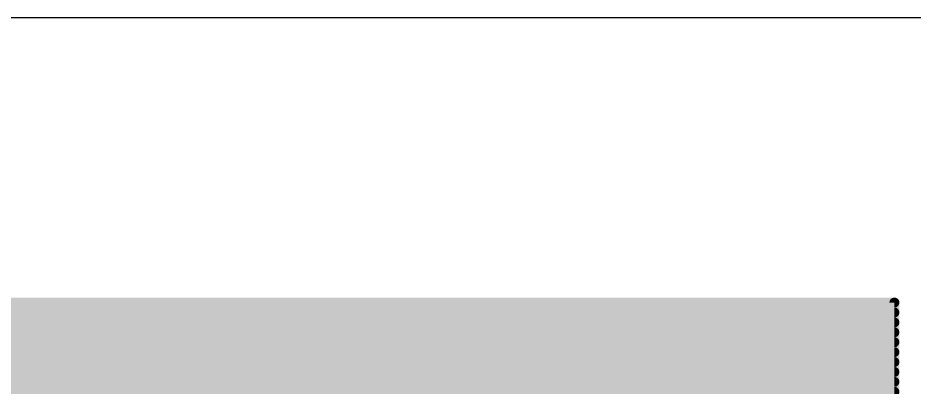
# Model space of a CAD drawing. Extents: x -15.2 to 43.2, y -12.7 to 63.2.
# Drawn here: x 5.5 to 28.44, y 53.71 to 63.17 of the extents above; entities that cross this region are included whole.
import ezdxf

# ---------------------------------------------------------------- set-up
doc = ezdxf.new("R2010")
doc.units = 0
doc.layers.add('16', color=175, linetype='CONTINUOUS')
doc.layers.add('20', color=7, linetype='CONTINUOUS')

msp = doc.modelspace()

# ---------------------------------------------------------------- linework, layer by layer
at = {"layer": '16', "const_width": 0.254}
for points in [[(0, 55.88), (27.94, 55.88)], [(27.94, 55.88), (27.94, 0)], [(0, 55.626), (27.94, 55.626)], [(0, 55.372), (27.94, 55.372)], [(0, 55.118), (27.94, 55.118)], [(0, 54.864), (27.94, 54.864)], [(0, 54.61), (27.94, 54.61)], [(0, 54.356), (27.94, 54.356)], [(0, 54.102), (27.94, 54.102)], [(0, 53.848), (27.94, 53.848)], [(0, 53.594), (27.94, 53.594)]]:
    msp.add_lwpolyline(points, dxfattribs=at)
at = {"layer": '16', "const_width": 0.127}
for points in [[(28.0035, 55.88, 1), (27.8765, 55.88)], [(27.94, 55.8165, 1), (27.94, 55.9435)], [(27.94, 55.5625, 1), (27.94, 55.6895)], [(27.94, 55.3085, 1), (27.94, 55.4355)], [(27.94, 55.0545, 1), (27.94, 55.1815)], [(27.94, 54.8005, 1), (27.94, 54.9275)], [(27.94, 54.5465, 1), (27.94, 54.6735)], [(27.94, 54.2925, 1), (27.94, 54.4195)], [(27.94, 54.0385, 1), (27.94, 54.1655)], [(27.94, 53.7845, 1), (27.94, 53.9115)], [(27.94, 53.5305, 1), (27.94, 53.6575)]]:
    msp.add_lwpolyline(points, format="xyb", dxfattribs=at)
at = {"layer": '20'}
msp.add_line((43.16, 63.17), (-15.24, 63.17), dxfattribs=at)

doc.saveas('drawing.dxf')
